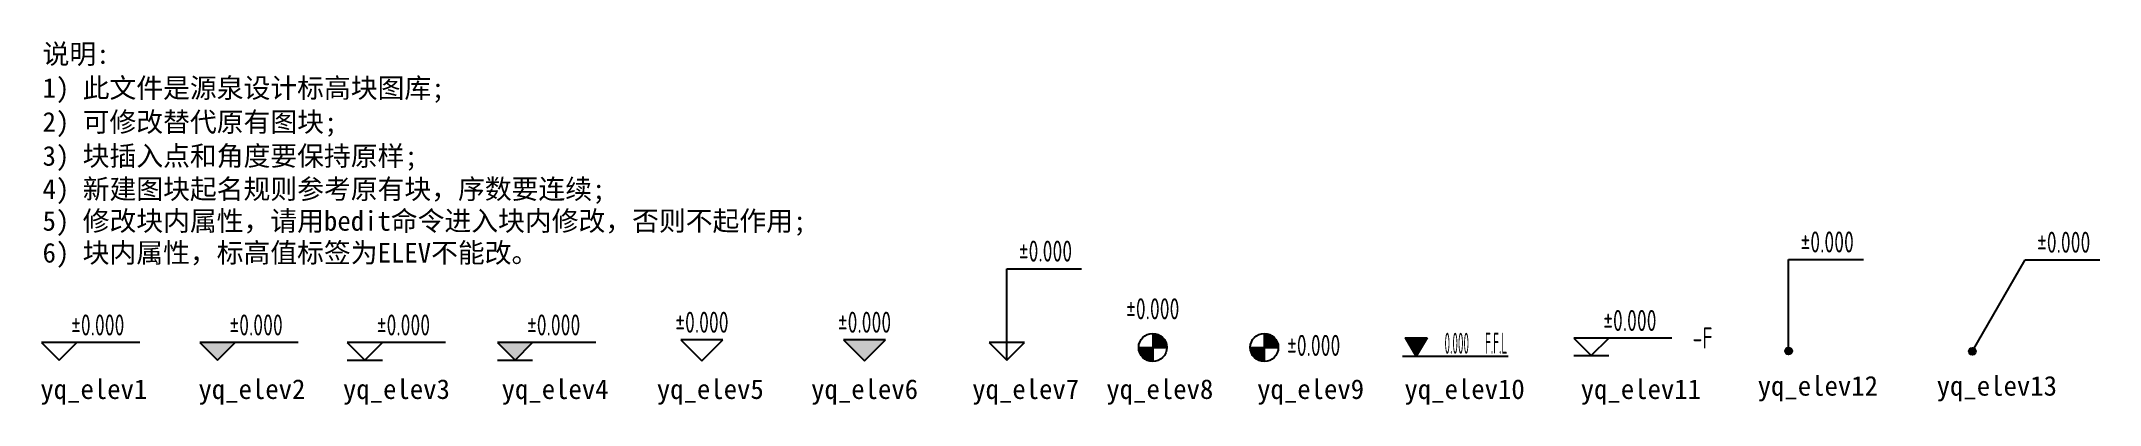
# Model space of a CAD drawing. Extents: x 1214 to 1507, y 764 to 816.
import ezdxf
from ezdxf.enums import TextEntityAlignment as Align

# ---------------------------------------------------------------- set-up
doc = ezdxf.new("R2010")
doc.units = 0
doc.layers.get('0').update_dxf_attribs({"linetype": 'CONTINUOUS'})
doc.styles.get("Standard").update_dxf_attribs({"font": ''})
doc.styles.add('YQ_ELEV', font='superos.shx', dxfattribs={"bigfont": 'hzdx.shx'})
doc.styles.get('STANDARD').set_extended_font_data('SimSun')

# ---------------------------------------------------------------- blocks, each defined once
blk = doc.blocks.new('YQ_ELEV1')
for p, q in [((11.5, 2.5), (-2.5, 2.5)), ((-2.5, 2.5), (0, 0)), ((0, 0), (2.5, 2.5))]:
    blk.add_line(p, q)
at = {"style": 'YQ_ELEV', "width": 0.8}
blk.add_attdef('ELEV', text='', height=3, dxfattribs=at).set_placement((5.5, 5), align=Align.MIDDLE_CENTER)
blk = doc.blocks.new('YQ_ELEV5')
for p, q in [((3, 3), (-3, 3)), ((-3, 3), (0, 0)), ((0, 0), (3, 3))]:
    blk.add_line(p, q)
blk = doc.blocks.new('YQ_ELEV6')
for p, q in [((3, 3), (-3, 3)), ((-3, 3), (0, 0)), ((0, 0), (3, 3))]:
    blk.add_line(p, q)
blk.add_solid([(0, 0), (3, 3), (-3, 3)])
blk = doc.blocks.new('YQ_ELEV2')
for p, q in [((11.5, 2.5), (-2.5, 2.5)), ((-2.5, 2.5), (0, 0)), ((0, 0), (2.5, 2.5))]:
    blk.add_line(p, q)
blk.add_solid([(0, 0), (2.5, 2.5), (-2.5, 2.5)])
at = {"style": 'YQ_ELEV', "width": 0.8}
blk.add_attdef('ELEV', text='', height=3, dxfattribs=at).set_placement((5.5, 5), align=Align.MIDDLE_CENTER)
blk = doc.blocks.new('YQ_ELEV3')
for p, q in [((11.5, 2.5), (-2.5, 2.5)), ((-2.5, 2.5), (0, 0)), ((-2.5, 0), (2.5, 0)), ((0, 0), (2.5, 2.5))]:
    blk.add_line(p, q)
at = {"style": 'YQ_ELEV', "width": 0.8}
blk.add_attdef('ELEV', text='', height=3, dxfattribs=at).set_placement((5.5, 5), align=Align.MIDDLE_CENTER)
blk = doc.blocks.new('YQ_ELEV4')
for p, q in [((11.5, 2.5), (-2.5, 2.5)), ((-2.5, 2.5), (0, 0)), ((-2.5, 0), (2.5, 0)), ((0, 0), (2.5, 2.5))]:
    blk.add_line(p, q)
blk.add_solid([(0, 0), (2.5, 2.5), (-2.5, 2.5)])
at = {"style": 'YQ_ELEV', "width": 0.8}
blk.add_attdef('ELEV', text='', height=3, dxfattribs=at).set_placement((5.5, 5), align=Align.MIDDLE_CENTER)
blk = doc.blocks.new('YQ_ELEV8')
for points in [[(0, 0), (-2, 0, 0.414214), (0, -2)], [(2, 0, 0.414214), (0, 2), (0, 0)]]:
    blk.add_hatch(color=256).paths.add_polyline_path(points)
for p, q in [((-2, 0), (2, 0)), ((0, 2), (0, -2))]:
    blk.add_line(p, q)
blk.add_circle((0, 0), 2)
blk = doc.blocks.new('YQ_ELEV7')
for p, q in [((0, 0), (0, 13)), ((0, 13), (10.65, 13)), ((2.5, 2.5), (-2.5, 2.5)), ((-2.5, 2.5), (0, 0)), ((0, 0), (2.5, 2.5))]:
    blk.add_line(p, q)
at = {"style": 'YQ_ELEV', "width": 0.8}
blk.add_attdef('ELEV', text='', height=3, dxfattribs=at).set_placement((5.5, 15.5), align=Align.MIDDLE_CENTER)
blk = doc.blocks.new('YQ_ELEV9')
for points in [[(0, 0), (-2, 0, 0.414214), (0, -2)], [(2, 0, 0.414214), (0, 2), (0, 0)]]:
    blk.add_hatch(color=256).paths.add_polyline_path(points)
for p, q in [((-2, 0), (2, 0)), ((0, 2), (0, -2))]:
    blk.add_line(p, q)
blk.add_circle((0, 0), 2)
at = {"style": 'YQ_ELEV', "width": 0.8}
blk.add_attdef('ELEV', text='', height=3, dxfattribs=at).set_placement((7.96, 0.03), align=Align.MIDDLE_CENTER)
blk = doc.blocks.new('YQ_ELEV11')
for p, q in [((11.5, 2.5), (-2.5, 2.5)), ((-2.5, 2.5), (0, 0)), ((-2.5, 0), (2.5, 0)), ((0, 0), (2.5, 2.5))]:
    blk.add_line(p, q)
at = {"style": 'YQ_ELEV', "width": 0.8}
for tag, p in [('ELEV', (5.5, 5)), ('FLOOR', (15.86, 2.5))]:
    blk.add_attdef(tag, text='', height=3, dxfattribs=at).set_placement(p, align=Align.MIDDLE_CENTER)
blk = doc.blocks.new('YQ_ELEV10')
blk.add_hatch(color=256).paths.add_polyline_path([(3.51, 2.6), (1.97, 0), (0.43, 2.6)])
blk.add_line((0, 0), (15.08, 0))
blk.add_lwpolyline([(3.51, 2.6), (1.97, 0), (0.43, 2.6)], close=True)
at = {"style": 'YQ_ELEV', "width": 0.45}
for tag, p in [('ELEV', (7.74, 1.82)), ('FFL', (13.35, 1.82))]:
    blk.add_attdef(tag, text='', height=3, dxfattribs=at).set_placement(p, align=Align.MIDDLE_CENTER)
blk = doc.blocks.new('YQ_ELEV12')
h = blk.add_hatch(color=256)
edge = h.paths.add_edge_path()
edge.add_arc((0, 0), 0.5, 0, 360)
for p, q in [((0, 0.5), (0, 13)), ((0, 13), (10.65, 13))]:
    blk.add_line(p, q)
blk.add_circle((0, 0), 0.5)
at = {"style": 'YQ_ELEV', "width": 0.8}
blk.add_attdef('ELEV', text='', height=3, dxfattribs=at).set_placement((5.5, 15.5), align=Align.MIDDLE_CENTER)
blk = doc.blocks.new('YQ_ELEV13')
h = blk.add_hatch(color=256)
edge = h.paths.add_edge_path()
edge.add_arc((0, 0), 0.5, 0, 360)
for p, q in [((0, 0), (7.51, 13)), ((7.51, 13), (18.15, 13))]:
    blk.add_line(p, q)
blk.add_circle((0, 0), 0.5)
at = {"style": 'YQ_ELEV', "width": 0.8}
blk.add_attdef('ELEV', text='', height=3, dxfattribs=at).set_placement((13.01, 15.5), align=Align.MIDDLE_CENTER)

msp = doc.modelspace()

# ---------------------------------------------------------------- block references
ref = msp.add_blockref('YQ_ELEV7', (1351.38, 770.29))
ref.add_attrib('%%p0.000', '%%p0.000', dxfattribs={"color": 7, "height": 3, "style": 'YQ_ELEV', "width": 0.8}).set_placement((1356.88, 785.79), align=Align.MIDDLE_CENTER)
for name, p, values in [('YQ_ELEV12', (1462.74, 771.59), {'ELEV': '%%p0.000'}), ('YQ_ELEV13', (1488.92, 771.55), {'ELEV': '%%p0.000'}), ('YQ_ELEV11', (1434.63, 770.93), {'FLOOR': '-F', 'ELEV': '%%p0.000'}), ('YQ_ELEV10', (1407.73, 770.87), {'ELEV': '0.000', 'FFL': 'F.F.L'})]:
    msp.add_blockref(name, p).add_auto_attribs(values)
ref = msp.add_blockref('YQ_ELEV5', (1307.94, 770.18))
ref.add_attrib('%%p0.000', '%%p0.000', dxfattribs={"color": 7, "height": 3, "style": 'YQ_ELEV', "width": 0.8}).set_placement((1307.94, 775.68), align=Align.MIDDLE_CENTER)
ref = msp.add_blockref('YQ_ELEV6', (1331.1, 770.18))
ref.add_attrib('%%p0.000', '%%p0.000', dxfattribs={"color": 7, "height": 3, "style": 'YQ_ELEV', "width": 0.8}).set_placement((1331.1, 775.68), align=Align.MIDDLE_CENTER)
ref = msp.add_blockref('YQ_ELEV8', (1372.16, 772.09))
ref.add_attrib('%%p0.000', '%%p0.000', dxfattribs={"color": 7, "height": 3, "style": 'YQ_ELEV', "width": 0.8}).set_placement((1372.16, 777.59), align=Align.MIDDLE_CENTER)
ref = msp.add_blockref('YQ_ELEV1', (1216.37, 770.29))
ref.add_attrib('%%p0.000', '%%p0.000', dxfattribs={"color": 7, "height": 3, "style": 'YQ_ELEV', "width": 0.8}).set_placement((1221.87, 775.29), align=Align.MIDDLE_CENTER)
ref = msp.add_blockref('YQ_ELEV2', (1238.93, 770.29))
ref.add_attrib('%%p0.000', '%%p0.000', dxfattribs={"color": 7, "height": 3, "style": 'YQ_ELEV', "width": 0.8}).set_placement((1244.43, 775.29), align=Align.MIDDLE_CENTER)
ref = msp.add_blockref('YQ_ELEV3', (1259.92, 770.29))
ref.add_attrib('%%p0.000', '%%p0.000', dxfattribs={"color": 7, "height": 3, "style": 'YQ_ELEV', "width": 0.8}).set_placement((1265.42, 775.29), align=Align.MIDDLE_CENTER)
ref = msp.add_blockref('YQ_ELEV4', (1281.32, 770.29))
ref.add_attrib('%%p0.000', '%%p0.000', dxfattribs={"color": 7, "height": 3, "style": 'YQ_ELEV', "width": 0.8}).set_placement((1286.82, 775.29), align=Align.MIDDLE_CENTER)
ref = msp.add_blockref('YQ_ELEV9', (1388.05, 772.09))
ref.add_attrib('%%p0.000', '%%p0.000', dxfattribs={"color": 7, "height": 3, "style": 'YQ_ELEV', "width": 0.8}).set_placement((1391.29, 772.39), align=Align.MIDDLE_LEFT)

# ---------------------------------------------------------------- texts
at = {"color": 6}
for s, p in [('说明:', (1214.01, 812.42)), ('1) 此文件是源泉设计标高块图库;', (1214.01, 807.59)), ('2) 可修改替代原有图块;', (1214.01, 802.76)), ('3) 块插入点和角度要保持原样;', (1214.01, 797.93)), ('4) 新建图块起名规则参考原有块，序数要连续;', (1214.01, 793.22)), ('5) 修改块内属性，请用bedit命令进入块内修改，否则不起作用;', (1214.01, 788.69)), ('6) 块内属性，标高值标签为ELEV不能改。', (1214.01, 784.16)), ('yq_elev1', (1213.69, 764.77)), ('yq_elev2', (1236.21, 764.77)), ('yq_elev3', (1256.8, 764.77)), ('yq_elev4', (1279.4, 764.77)), ('yq_elev5', (1301.51, 764.77)), ('yq_elev6', (1323.49, 764.77)), ('yq_elev7', (1346.44, 764.77)), ('yq_elev8', (1365.55, 764.77)), ('yq_elev9', (1387.03, 764.77)), ('yq_elev10', (1408.01, 764.77)), ('yq_elev11', (1433.12, 764.77)), ('yq_elev12', (1458.33, 765.24)), ('yq_elev13', (1483.83, 765.24))]:
    msp.add_text(s, height=2.8, dxfattribs=at).set_placement(p)

doc.saveas('drawing.dxf')
